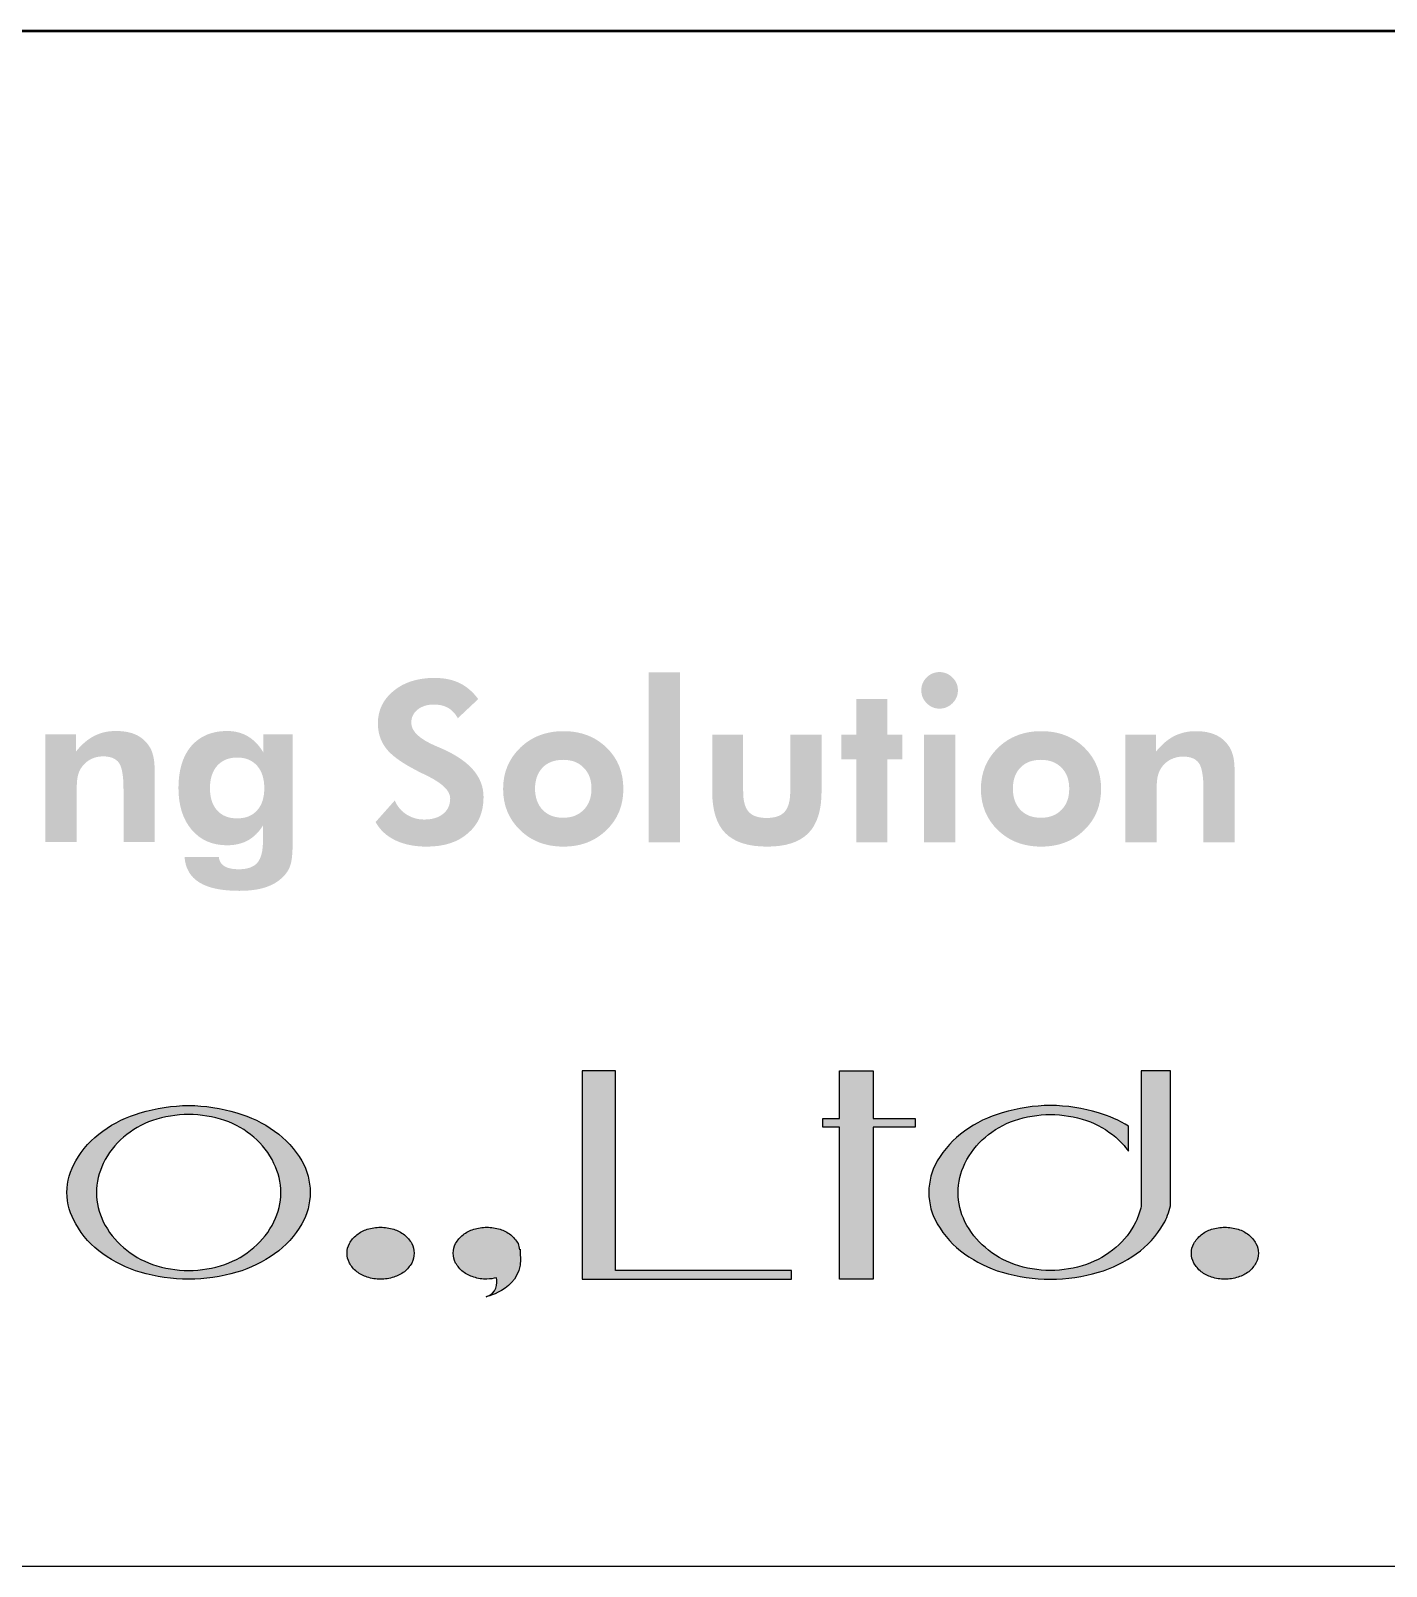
# Model space of a CAD drawing. Extents: x 295 to 2531, y 240 to 845.
# Drawn here: x 354.27 to 369.59, y 545.4 to 562.76 of the extents above; entities that cross this region are included whole.
import ezdxf

# ---------------------------------------------------------------- set-up
doc = ezdxf.new("R2010")
doc.units = 0
doc.header["$LTSCALE"] = 0.1
doc.layers.get('0').update_dxf_attribs({"linetype": 'CONTINUOUS'})
doc.layers.add('_______1', color=160, linetype='CONTINUOUS')
doc.layers.add('SHEET', color=7, linetype='CONTINUOUS')

msp = doc.modelspace()

# ---------------------------------------------------------------- hatches: boundary and pattern name
at = {"layer": '_______1'}
h = msp.add_hatch(color=7, dxfattribs=at)
edge = h.paths.add_edge_path()
edge.add_spline(control_points=[(361.252, 553.589), (361.252, 553.589), (361.252, 555.509), (361.252, 555.509), (361.252, 555.509), (361.607, 555.509), (361.607, 555.509), (361.607, 555.509), (361.607, 553.589), (361.607, 553.589), (361.607, 553.589), (361.252, 553.589), (361.252, 553.589)], knot_values=[0, 0, 0, 0, 1, 1, 1, 2, 2, 2, 3, 3, 3, 4, 4, 4, 4], degree=3, periodic=0)
h = msp.add_hatch(color=7, dxfattribs=at)
edge = h.paths.add_edge_path()
edge.add_spline(control_points=[(364.362, 553.589), (364.362, 553.589), (364.362, 554.805), (364.362, 554.805), (364.362, 554.805), (364.716, 554.805), (364.716, 554.805), (364.716, 554.805), (364.716, 553.589), (364.716, 553.589), (364.716, 553.589), (364.362, 553.589), (364.362, 553.589)], knot_values=[0, 0, 0, 0, 1, 1, 1, 2, 2, 2, 3, 3, 3, 4, 4, 4, 4], degree=3, periodic=0)
edge = h.paths.add_edge_path()
edge.add_spline(control_points=[(364.333, 555.307), (364.333, 555.363), (364.353, 555.411), (364.393, 555.452), (364.434, 555.492), (364.482, 555.513), (364.539, 555.513), (364.595, 555.513), (364.644, 555.492), (364.685, 555.452), (364.726, 555.412), (364.747, 555.364), (364.747, 555.307), (364.747, 555.249), (364.726, 555.201), (364.685, 555.16), (364.644, 555.12), (364.595, 555.1), (364.539, 555.1), (364.482, 555.1), (364.434, 555.12), (364.393, 555.162), (364.353, 555.203), (364.333, 555.251), (364.333, 555.307)], knot_values=[0, 0, 0, 0, 1, 1, 1, 2, 2, 2, 3, 3, 3, 4, 4, 4, 5, 5, 5, 6, 6, 6, 7, 7, 7, 8, 8, 8, 8], degree=3, periodic=0)
h = msp.add_hatch(color=7, dxfattribs=at)
edge = h.paths.add_edge_path()
edge.add_spline(control_points=[(358.166, 553.818), (358.166, 553.818), (358.383, 554.062), (358.383, 554.062), (358.41, 553.995), (358.454, 553.943), (358.514, 553.904), (358.574, 553.866), (358.64, 553.846), (358.715, 553.846), (358.806, 553.846), (358.878, 553.868), (358.93, 553.911), (358.983, 553.954), (359.009, 554.012), (359.009, 554.085), (359.009, 554.171), (358.921, 554.256), (358.747, 554.342), (358.69, 554.369), (358.645, 554.391), (358.613, 554.409), (358.455, 554.491), (358.345, 554.572), (358.284, 554.651), (358.223, 554.73), (358.192, 554.824), (358.192, 554.933), (358.192, 555.083), (358.252, 555.205), (358.371, 555.302), (358.488, 555.398), (358.642, 555.447), (358.831, 555.447), (358.941, 555.447), (359.036, 555.427), (359.115, 555.389), (359.195, 555.35), (359.265, 555.29), (359.326, 555.208), (359.326, 555.208), (359.095, 554.991), (359.095, 554.991), (359.068, 555.042), (359.032, 555.081), (358.987, 555.107), (358.942, 555.133), (358.888, 555.146), (358.825, 555.146), (358.749, 555.146), (358.686, 555.126), (358.64, 555.088), (358.593, 555.05), (358.569, 555), (358.569, 554.939), (358.569, 554.844), (358.662, 554.756), (358.847, 554.677), (358.885, 554.661), (358.912, 554.649), (358.933, 554.64), (359.087, 554.57), (359.2, 554.49), (359.274, 554.402), (359.348, 554.313), (359.386, 554.212), (359.386, 554.099), (359.386, 553.929), (359.328, 553.792), (359.211, 553.692), (359.096, 553.59), (358.94, 553.54), (358.744, 553.54), (358.606, 553.54), (358.487, 553.564), (358.388, 553.612), (358.289, 553.659), (358.215, 553.729), (358.166, 553.818)], knot_values=[0, 0, 0, 0, 1, 1, 1, 2, 2, 2, 3, 3, 3, 4, 4, 4, 5, 5, 5, 6, 6, 6, 7, 7, 7, 8, 8, 8, 9, 9, 9, 10, 10, 10, 11, 11, 11, 12, 12, 12, 13, 13, 13, 14, 14, 14, 15, 15, 15, 16, 16, 16, 17, 17, 17, 18, 18, 18, 19, 19, 19, 20, 20, 20, 21, 21, 21, 22, 22, 22, 23, 23, 23, 24, 24, 24, 25, 25, 25, 26, 26, 26, 26], degree=3, periodic=0)
h = msp.add_hatch(color=7, dxfattribs=at)
edge = h.paths.add_edge_path()
edge.add_spline(control_points=[(363.598, 553.589), (363.598, 553.589), (363.598, 554.527), (363.598, 554.527), (363.598, 554.527), (363.429, 554.527), (363.429, 554.527), (363.429, 554.527), (363.429, 554.805), (363.429, 554.805), (363.429, 554.805), (363.598, 554.805), (363.598, 554.805), (363.598, 554.805), (363.598, 555.209), (363.598, 555.209), (363.598, 555.209), (363.951, 555.209), (363.951, 555.209), (363.951, 555.209), (363.951, 554.805), (363.951, 554.805), (363.951, 554.805), (364.12, 554.805), (364.12, 554.805), (364.12, 554.805), (364.12, 554.527), (364.12, 554.527), (364.12, 554.527), (363.951, 554.527), (363.951, 554.527), (363.951, 554.527), (363.951, 553.589), (363.951, 553.589), (363.951, 553.589), (363.598, 553.589), (363.598, 553.589)], knot_values=[0, 0, 0, 0, 1, 1, 1, 2, 2, 2, 3, 3, 3, 4, 4, 4, 5, 5, 5, 6, 6, 6, 7, 7, 7, 8, 8, 8, 9, 9, 9, 10, 10, 10, 11, 11, 11, 12, 12, 12, 12], degree=3, periodic=0)
h = msp.add_hatch(color=7, dxfattribs=at)
edge = h.paths.add_edge_path()
edge.add_spline(control_points=[(354.435, 553.592), (354.435, 553.592), (354.435, 554.808), (354.435, 554.808), (354.435, 554.808), (354.781, 554.808), (354.781, 554.808), (354.781, 554.808), (354.781, 554.616), (354.781, 554.616), (354.844, 554.695), (354.913, 554.754), (354.986, 554.791), (355.059, 554.829), (355.141, 554.847), (355.23, 554.847), (355.324, 554.847), (355.403, 554.832), (355.468, 554.8), (355.532, 554.768), (355.582, 554.72), (355.62, 554.654), (355.638, 554.621), (355.65, 554.582), (355.658, 554.54), (355.666, 554.497), (355.671, 554.43), (355.671, 554.34), (355.671, 554.34), (355.671, 554.301), (355.671, 554.301), (355.671, 554.301), (355.671, 553.592), (355.671, 553.592), (355.671, 553.592), (355.317, 553.592), (355.317, 553.592), (355.317, 553.592), (355.317, 554.192), (355.317, 554.192), (355.317, 554.342), (355.299, 554.441), (355.265, 554.488), (355.23, 554.536), (355.17, 554.56), (355.086, 554.56), (355.037, 554.56), (354.993, 554.55), (354.952, 554.53), (354.91, 554.509), (354.876, 554.48), (354.849, 554.444), (354.827, 554.415), (354.811, 554.382), (354.802, 554.345), (354.793, 554.308), (354.788, 554.251), (354.788, 554.175), (354.788, 554.175), (354.788, 554.126), (354.788, 554.126), (354.788, 554.126), (354.788, 553.592), (354.788, 553.592), (354.788, 553.592), (354.435, 553.592), (354.435, 553.592)], knot_values=[0, 0, 0, 0, 1, 1, 1, 2, 2, 2, 3, 3, 3, 4, 4, 4, 5, 5, 5, 6, 6, 6, 7, 7, 7, 8, 8, 8, 9, 9, 9, 10, 10, 10, 11, 11, 11, 12, 12, 12, 13, 13, 13, 14, 14, 14, 15, 15, 15, 16, 16, 16, 17, 17, 17, 18, 18, 18, 19, 19, 19, 20, 20, 20, 21, 21, 21, 22, 22, 22, 22], degree=3, periodic=0)
h = msp.add_hatch(color=7, dxfattribs=at)
edge = h.paths.add_edge_path(flags=16)
edge.add_spline(control_points=[(356.908, 554.201), (356.908, 554.308), (356.881, 554.392), (356.827, 554.454), (356.772, 554.516), (356.698, 554.547), (356.603, 554.547), (356.506, 554.547), (356.431, 554.516), (356.377, 554.455), (356.322, 554.394), (356.294, 554.309), (356.294, 554.201), (356.294, 554.093), (356.321, 554.009), (356.375, 553.95), (356.429, 553.889), (356.504, 553.859), (356.601, 553.859), (356.698, 553.859), (356.773, 553.889), (356.827, 553.95), (356.881, 554.009), (356.908, 554.093), (356.908, 554.201)], knot_values=[0, 0, 0, 0, 1, 1, 1, 2, 2, 2, 3, 3, 3, 4, 4, 4, 5, 5, 5, 6, 6, 6, 7, 7, 7, 8, 8, 8, 8], degree=3, periodic=0)
edge = h.paths.add_edge_path()
edge.add_spline(control_points=[(357.229, 553.612), (357.229, 553.483), (357.222, 553.394), (357.206, 553.341), (357.192, 553.29), (357.165, 553.245), (357.128, 553.207), (357.075, 553.15), (357.008, 553.108), (356.925, 553.081), (356.842, 553.053), (356.742, 553.04), (356.624, 553.04), (356.426, 553.04), (356.276, 553.072), (356.174, 553.135), (356.072, 553.198), (356.016, 553.294), (356.007, 553.423), (356.007, 553.423), (356.394, 553.423), (356.394, 553.423), (356.399, 553.375), (356.421, 553.34), (356.458, 553.319), (356.495, 553.295), (356.55, 553.284), (356.622, 553.284), (356.718, 553.284), (356.787, 553.309), (356.83, 553.358), (356.872, 553.408), (356.893, 553.489), (356.893, 553.604), (356.893, 553.604), (356.893, 553.779), (356.893, 553.779), (356.847, 553.703), (356.789, 553.647), (356.723, 553.61), (356.657, 553.574), (356.578, 553.555), (356.487, 553.555), (356.321, 553.555), (356.187, 553.614), (356.087, 553.731), (355.988, 553.848), (355.938, 554.005), (355.938, 554.203), (355.938, 554.405), (355.986, 554.563), (356.083, 554.677), (356.181, 554.79), (356.316, 554.847), (356.487, 554.847), (356.576, 554.847), (356.654, 554.827), (356.723, 554.786), (356.792, 554.745), (356.85, 554.685), (356.896, 554.606), (356.896, 554.606), (356.896, 554.808), (356.896, 554.808), (356.896, 554.808), (357.229, 554.808), (357.229, 554.808), (357.229, 554.808), (357.229, 553.612), (357.229, 553.612)], knot_values=[0, 0, 0, 0, 1, 1, 1, 2, 2, 2, 3, 3, 3, 4, 4, 4, 5, 5, 5, 6, 6, 6, 7, 7, 7, 8, 8, 8, 9, 9, 9, 10, 10, 10, 11, 11, 11, 12, 12, 12, 13, 13, 13, 14, 14, 14, 15, 15, 15, 16, 16, 16, 17, 17, 17, 18, 18, 18, 19, 19, 19, 20, 20, 20, 21, 21, 21, 22, 22, 22, 23, 23, 23, 23], degree=3, periodic=0)
h = msp.add_hatch(color=7, dxfattribs=at)
edge = h.paths.add_edge_path(flags=16)
edge.add_spline(control_points=[(360.606, 554.195), (360.606, 554.294), (360.577, 554.373), (360.518, 554.432), (360.461, 554.491), (360.384, 554.521), (360.286, 554.521), (360.188, 554.521), (360.11, 554.492), (360.053, 554.433), (359.997, 554.374), (359.968, 554.295), (359.968, 554.195), (359.968, 554.095), (359.997, 554.015), (360.053, 553.956), (360.11, 553.896), (360.188, 553.866), (360.286, 553.866), (360.382, 553.866), (360.46, 553.896), (360.518, 553.956), (360.576, 554.015), (360.606, 554.095), (360.606, 554.195)], knot_values=[0, 0, 0, 0, 1, 1, 1, 2, 2, 2, 3, 3, 3, 4, 4, 4, 5, 5, 5, 6, 6, 6, 7, 7, 7, 8, 8, 8, 8], degree=3, periodic=0)
edge = h.paths.add_edge_path()
edge.add_spline(control_points=[(360.966, 554.192), (360.966, 554.005), (360.903, 553.849), (360.774, 553.726), (360.647, 553.602), (360.485, 553.54), (360.289, 553.54), (360.091, 553.54), (359.928, 553.602), (359.8, 553.726), (359.672, 553.849), (359.607, 554.005), (359.607, 554.192), (359.607, 554.378), (359.672, 554.533), (359.801, 554.658), (359.93, 554.782), (360.093, 554.845), (360.289, 554.845), (360.486, 554.845), (360.648, 554.783), (360.775, 554.66), (360.903, 554.537), (360.966, 554.381), (360.966, 554.192)], knot_values=[0, 0, 0, 0, 1, 1, 1, 2, 2, 2, 3, 3, 3, 4, 4, 4, 5, 5, 5, 6, 6, 6, 7, 7, 7, 8, 8, 8, 8], degree=3, periodic=0)
h = msp.add_hatch(color=7, dxfattribs=at)
edge = h.paths.add_edge_path()
edge.add_spline(control_points=[(362.32, 554.805), (362.32, 554.805), (362.32, 554.165), (362.32, 554.165), (362.32, 554.057), (362.341, 553.979), (362.383, 553.933), (362.424, 553.887), (362.492, 553.864), (362.586, 553.864), (362.679, 553.864), (362.748, 553.887), (362.789, 553.934), (362.831, 553.981), (362.852, 554.057), (362.852, 554.165), (362.852, 554.165), (362.852, 554.805), (362.852, 554.805), (362.852, 554.805), (363.206, 554.805), (363.206, 554.805), (363.206, 554.805), (363.206, 554.165), (363.206, 554.165), (363.206, 553.95), (363.156, 553.792), (363.056, 553.691), (362.956, 553.59), (362.801, 553.54), (362.592, 553.54), (362.377, 553.54), (362.221, 553.59), (362.12, 553.691), (362.02, 553.791), (361.97, 553.95), (361.97, 554.165), (361.97, 554.165), (361.97, 554.805), (361.97, 554.805), (361.97, 554.805), (362.32, 554.805), (362.32, 554.805)], knot_values=[0, 0, 0, 0, 1, 1, 1, 2, 2, 2, 3, 3, 3, 4, 4, 4, 5, 5, 5, 6, 6, 6, 7, 7, 7, 8, 8, 8, 9, 9, 9, 10, 10, 10, 11, 11, 11, 12, 12, 12, 13, 13, 13, 14, 14, 14, 14], degree=3, periodic=0)
h = msp.add_hatch(color=7, dxfattribs=at)
edge = h.paths.add_edge_path(flags=16)
edge.add_spline(control_points=[(366.005, 554.195), (366.005, 554.294), (365.977, 554.373), (365.918, 554.432), (365.86, 554.491), (365.783, 554.521), (365.685, 554.521), (365.588, 554.521), (365.51, 554.492), (365.453, 554.433), (365.397, 554.374), (365.368, 554.295), (365.368, 554.195), (365.368, 554.095), (365.397, 554.015), (365.453, 553.956), (365.51, 553.896), (365.588, 553.866), (365.685, 553.866), (365.782, 553.866), (365.86, 553.896), (365.918, 553.956), (365.977, 554.015), (366.005, 554.095), (366.005, 554.195)], knot_values=[0, 0, 0, 0, 1, 1, 1, 2, 2, 2, 3, 3, 3, 4, 4, 4, 5, 5, 5, 6, 6, 6, 7, 7, 7, 8, 8, 8, 8], degree=3, periodic=0)
edge = h.paths.add_edge_path()
edge.add_spline(control_points=[(366.365, 554.192), (366.365, 554.005), (366.302, 553.849), (366.174, 553.726), (366.047, 553.602), (365.885, 553.54), (365.688, 553.54), (365.49, 553.54), (365.328, 553.602), (365.199, 553.726), (365.072, 553.849), (365.007, 554.005), (365.007, 554.192), (365.007, 554.378), (365.072, 554.533), (365.201, 554.658), (365.329, 554.782), (365.493, 554.845), (365.688, 554.845), (365.886, 554.845), (366.047, 554.783), (366.175, 554.66), (366.302, 554.537), (366.365, 554.381), (366.365, 554.192)], knot_values=[0, 0, 0, 0, 1, 1, 1, 2, 2, 2, 3, 3, 3, 4, 4, 4, 5, 5, 5, 6, 6, 6, 7, 7, 7, 8, 8, 8, 8], degree=3, periodic=0)
h = msp.add_hatch(color=7, dxfattribs=at)
edge = h.paths.add_edge_path()
edge.add_spline(control_points=[(366.639, 553.589), (366.639, 553.589), (366.639, 554.805), (366.639, 554.805), (366.639, 554.805), (366.985, 554.805), (366.985, 554.805), (366.985, 554.805), (366.985, 554.613), (366.985, 554.613), (367.049, 554.693), (367.117, 554.751), (367.19, 554.789), (367.264, 554.826), (367.345, 554.845), (367.434, 554.845), (367.528, 554.845), (367.608, 554.829), (367.672, 554.797), (367.736, 554.766), (367.786, 554.717), (367.824, 554.652), (367.842, 554.618), (367.855, 554.58), (367.863, 554.537), (367.871, 554.494), (367.875, 554.428), (367.875, 554.337), (367.875, 554.337), (367.875, 554.299), (367.875, 554.299), (367.875, 554.299), (367.875, 553.589), (367.875, 553.589), (367.875, 553.589), (367.522, 553.589), (367.522, 553.589), (367.522, 553.589), (367.522, 554.19), (367.522, 554.19), (367.522, 554.339), (367.504, 554.438), (367.469, 554.486), (367.434, 554.533), (367.375, 554.558), (367.291, 554.558), (367.242, 554.558), (367.197, 554.547), (367.156, 554.527), (367.115, 554.507), (367.081, 554.478), (367.053, 554.441), (367.032, 554.412), (367.016, 554.379), (367.007, 554.342), (366.997, 554.305), (366.993, 554.248), (366.993, 554.173), (366.993, 554.173), (366.993, 554.124), (366.993, 554.124), (366.993, 554.124), (366.993, 553.589), (366.993, 553.589), (366.993, 553.589), (366.639, 553.589), (366.639, 553.589)], knot_values=[0, 0, 0, 0, 1, 1, 1, 2, 2, 2, 3, 3, 3, 4, 4, 4, 5, 5, 5, 6, 6, 6, 7, 7, 7, 8, 8, 8, 9, 9, 9, 10, 10, 10, 11, 11, 11, 12, 12, 12, 13, 13, 13, 14, 14, 14, 15, 15, 15, 16, 16, 16, 17, 17, 17, 18, 18, 18, 19, 19, 19, 20, 20, 20, 21, 21, 21, 22, 22, 22, 22], degree=3, periodic=0)
for points in [[(360.499, 551.006), (360.499, 548.651), (362.867, 548.651), (362.867, 548.749), (360.878, 548.749), (360.878, 551.006)], [(363.409, 551.006), (363.791, 551.006), (363.791, 550.465), (364.263, 550.465), (364.263, 550.367), (363.791, 550.367), (363.791, 548.651), (363.409, 548.651), (363.409, 550.367), (363.219, 550.367), (363.219, 550.465), (363.409, 550.465)]]:
    msp.add_hatch(color=7, dxfattribs=at).paths.add_polyline_path(points)
h = msp.add_hatch(color=7, dxfattribs=at)
edge = h.paths.add_edge_path()
edge.add_spline(control_points=[(366.818, 549.477), (366.818, 549.477), (366.818, 549.786), (366.818, 549.786), (366.818, 549.786), (366.818, 551.006), (366.818, 551.006), (366.818, 551.006), (367.15, 551.006), (367.15, 551.006), (367.15, 551.006), (367.15, 549.479), (367.15, 549.479), (367.132, 549.406), (367.108, 549.339), (367.07, 549.275), (366.993, 549.14), (366.889, 549.026), (366.763, 548.936), (366.633, 548.846), (366.489, 548.774), (366.335, 548.728), (366.161, 548.678), (365.978, 548.651), (365.792, 548.651), (365.608, 548.651), (365.426, 548.678), (365.246, 548.728), (365.097, 548.774), (364.95, 548.846), (364.822, 548.936), (364.696, 549.026), (364.594, 549.14), (364.514, 549.275), (364.452, 549.381), (364.418, 549.506), (364.418, 549.63), (364.418, 549.758), (364.452, 549.879), (364.514, 549.987), (364.594, 550.119), (364.696, 550.234), (364.822, 550.323), (364.95, 550.418), (365.097, 550.487), (365.246, 550.53), (365.426, 550.585), (365.608, 550.613), (365.792, 550.613), (365.978, 550.613), (366.161, 550.585), (366.335, 550.53), (366.457, 550.498), (366.568, 550.444), (366.676, 550.381), (366.676, 550.381), (366.676, 550.096), (366.676, 550.096), (366.633, 550.154), (366.585, 550.209), (366.53, 550.256), (366.432, 550.337), (366.321, 550.404), (366.199, 550.443), (366.069, 550.488), (365.93, 550.512), (365.792, 550.512), (365.655, 550.512), (365.516, 550.488), (365.385, 550.443), (365.264, 550.404), (365.154, 550.337), (365.057, 550.256), (364.961, 550.174), (364.883, 550.075), (364.826, 549.959), (364.776, 549.857), (364.75, 549.743), (364.75, 549.63), (364.75, 549.514), (364.776, 549.402), (364.826, 549.3), (364.883, 549.189), (364.961, 549.087), (365.057, 549.008), (365.154, 548.922), (365.264, 548.857), (365.385, 548.818), (365.516, 548.771), (365.655, 548.749), (365.792, 548.749), (365.93, 548.749), (366.069, 548.771), (366.199, 548.818), (366.321, 548.857), (366.432, 548.922), (366.53, 549.008), (366.625, 549.087), (366.705, 549.189), (366.758, 549.3), (366.785, 549.357), (366.804, 549.412), (366.818, 549.477)], knot_values=[0, 0, 0, 0, 1, 1, 1, 2, 2, 2, 3, 3, 3, 4, 4, 4, 5, 5, 5, 6, 6, 6, 7, 7, 7, 8, 8, 8, 9, 9, 9, 10, 10, 10, 11, 11, 11, 12, 12, 12, 13, 13, 13, 14, 14, 14, 15, 15, 15, 16, 16, 16, 17, 17, 17, 18, 18, 18, 19, 19, 19, 20, 20, 20, 21, 21, 21, 22, 22, 22, 23, 23, 23, 24, 24, 24, 25, 25, 25, 26, 26, 26, 27, 27, 27, 28, 28, 28, 29, 29, 29, 30, 30, 30, 31, 31, 31, 32, 32, 32, 33, 33, 33, 34, 34, 34, 34], degree=3, periodic=0)
h = msp.add_hatch(color=7, dxfattribs=at)
edge = h.paths.add_edge_path()
edge.add_spline(control_points=[(357.017, 549.3), (356.963, 549.189), (356.884, 549.087), (356.791, 549.008), (356.693, 548.922), (356.581, 548.857), (356.461, 548.818), (356.33, 548.771), (356.19, 548.749), (356.054, 548.749), (355.915, 548.749), (355.778, 548.771), (355.645, 548.818), (355.526, 548.857), (355.413, 548.922), (355.318, 549.008), (355.222, 549.087), (355.144, 549.189), (355.089, 549.3), (355.039, 549.402), (355.012, 549.514), (355.012, 549.63), (355.012, 549.743), (355.039, 549.857), (355.089, 549.959), (355.144, 550.075), (355.222, 550.174), (355.318, 550.256), (355.413, 550.337), (355.526, 550.404), (355.645, 550.443), (355.778, 550.488), (355.915, 550.512), (356.054, 550.512), (356.19, 550.512), (356.33, 550.488), (356.461, 550.443), (356.581, 550.404), (356.693, 550.337), (356.791, 550.256), (356.884, 550.174), (356.963, 550.075), (357.017, 549.959), (357.069, 549.857), (357.096, 549.743), (357.096, 549.63), (357.096, 549.514), (357.069, 549.402), (357.017, 549.3)], knot_values=[0, 0, 0, 0, 1, 1, 1, 2, 2, 2, 3, 3, 3, 4, 4, 4, 5, 5, 5, 6, 6, 6, 7, 7, 7, 8, 8, 8, 9, 9, 9, 10, 10, 10, 11, 11, 11, 12, 12, 12, 13, 13, 13, 14, 14, 14, 15, 15, 15, 16, 16, 16, 16], degree=3, periodic=0)
edge = h.paths.add_edge_path(flags=16)
edge.add_spline(control_points=[(357.331, 549.987), (357.253, 550.119), (357.149, 550.234), (357.025, 550.323), (356.894, 550.418), (356.748, 550.487), (356.599, 550.53), (356.42, 550.585), (356.238, 550.613), (356.054, 550.613), (355.869, 550.613), (355.684, 550.585), (355.507, 550.53), (355.357, 550.487), (355.211, 550.418), (355.083, 550.323), (354.957, 550.234), (354.853, 550.119), (354.777, 549.987), (354.714, 549.879), (354.678, 549.758), (354.678, 549.63), (354.678, 549.506), (354.714, 549.381), (354.777, 549.275), (354.853, 549.14), (354.957, 549.026), (355.083, 548.936), (355.211, 548.846), (355.357, 548.774), (355.507, 548.728), (355.684, 548.678), (355.869, 548.651), (356.054, 548.651), (356.238, 548.651), (356.42, 548.678), (356.599, 548.728), (356.748, 548.774), (356.894, 548.846), (357.025, 548.936), (357.149, 549.026), (357.253, 549.14), (357.331, 549.275), (357.394, 549.381), (357.427, 549.506), (357.427, 549.63), (357.427, 549.758), (357.394, 549.879), (357.331, 549.987)], knot_values=[0, 0, 0, 0, 1, 1, 1, 2, 2, 2, 3, 3, 3, 4, 4, 4, 5, 5, 5, 6, 6, 6, 7, 7, 7, 8, 8, 8, 9, 9, 9, 10, 10, 10, 11, 11, 11, 12, 12, 12, 13, 13, 13, 14, 14, 14, 15, 15, 15, 16, 16, 16, 16], degree=3, periodic=0)
h = msp.add_hatch(color=7, dxfattribs=at)
edge = h.paths.add_edge_path()
edge.add_spline(control_points=[(358.22, 549.237), (358.17, 549.237), (358.121, 549.23), (358.072, 549.215), (358.031, 549.2), (357.989, 549.18), (357.954, 549.151), (357.918, 549.127), (357.891, 549.09), (357.87, 549.054), (357.851, 549.019), (357.844, 548.983), (357.844, 548.944), (357.844, 548.905), (357.851, 548.868), (357.87, 548.833), (357.891, 548.796), (357.918, 548.764), (357.954, 548.734), (357.989, 548.708), (358.031, 548.687), (358.072, 548.674), (358.121, 548.656), (358.17, 548.651), (358.22, 548.651), (358.27, 548.651), (358.323, 548.656), (358.371, 548.674), (358.413, 548.687), (358.451, 548.708), (358.491, 548.734), (358.523, 548.764), (358.552, 548.796), (358.575, 548.833), (358.591, 548.868), (358.601, 548.905), (358.601, 548.944), (358.601, 548.983), (358.591, 549.019), (358.575, 549.054), (358.552, 549.09), (358.523, 549.127), (358.491, 549.151), (358.451, 549.18), (358.413, 549.2), (358.371, 549.215), (358.323, 549.23), (358.27, 549.237), (358.22, 549.237)], knot_values=[0, 0, 0, 0, 1, 1, 1, 2, 2, 2, 3, 3, 3, 4, 4, 4, 5, 5, 5, 6, 6, 6, 7, 7, 7, 8, 8, 8, 9, 9, 9, 10, 10, 10, 11, 11, 11, 12, 12, 12, 13, 13, 13, 14, 14, 14, 15, 15, 15, 16, 16, 16, 16], degree=3, periodic=0)
h = msp.add_hatch(color=7, dxfattribs=at)
edge = h.paths.add_edge_path()
edge.add_spline(control_points=[(359.801, 548.944), (359.801, 548.944), (359.801, 548.944), (359.801, 548.944), (359.801, 548.944), (359.801, 548.945), (359.801, 548.945), (359.799, 548.962), (359.801, 548.975), (359.799, 548.989), (359.799, 548.989), (359.792, 548.983), (359.792, 548.983), (359.786, 549.008), (359.786, 549.03), (359.776, 549.054), (359.752, 549.09), (359.724, 549.127), (359.693, 549.151), (359.657, 549.18), (359.616, 549.2), (359.573, 549.215), (359.524, 549.23), (359.473, 549.237), (359.422, 549.237), (359.371, 549.237), (359.324, 549.23), (359.275, 549.215), (359.233, 549.2), (359.189, 549.18), (359.154, 549.151), (359.119, 549.127), (359.094, 549.09), (359.07, 549.054), (359.053, 549.019), (359.044, 548.983), (359.044, 548.944), (359.044, 548.905), (359.053, 548.868), (359.07, 548.833), (359.094, 548.796), (359.119, 548.764), (359.154, 548.734), (359.189, 548.708), (359.233, 548.687), (359.275, 548.674), (359.324, 548.656), (359.371, 548.651), (359.422, 548.651), (359.464, 548.651), (359.498, 548.659), (359.532, 548.666), (359.542, 548.606), (359.539, 548.485), (359.417, 548.452), (359.417, 548.452), (359.854, 548.542), (359.801, 548.944)], knot_values=[0, 0, 0, 0, 1, 1, 1, 2, 2, 2, 3, 3, 3, 4, 4, 4, 5, 5, 5, 6, 6, 6, 7, 7, 7, 8, 8, 8, 9, 9, 9, 10, 10, 10, 11, 11, 11, 12, 12, 12, 13, 13, 13, 14, 14, 14, 15, 15, 15, 16, 16, 16, 17, 17, 17, 18, 18, 18, 19, 19, 19, 19], degree=3, periodic=0)
h = msp.add_hatch(color=7, dxfattribs=at)
edge = h.paths.add_edge_path()
edge.add_spline(control_points=[(367.765, 549.237), (367.714, 549.237), (367.666, 549.23), (367.614, 549.215), (367.573, 549.2), (367.533, 549.18), (367.496, 549.151), (367.461, 549.127), (367.436, 549.09), (367.412, 549.054), (367.393, 549.019), (367.387, 548.983), (367.387, 548.944), (367.387, 548.905), (367.393, 548.868), (367.412, 548.833), (367.436, 548.796), (367.461, 548.764), (367.496, 548.734), (367.533, 548.708), (367.573, 548.687), (367.614, 548.674), (367.666, 548.656), (367.714, 548.651), (367.765, 548.651), (367.816, 548.651), (367.865, 548.656), (367.915, 548.674), (367.958, 548.687), (367.997, 548.708), (368.033, 548.734), (368.066, 548.764), (368.094, 548.796), (368.115, 548.833), (368.134, 548.868), (368.144, 548.905), (368.144, 548.944), (368.144, 548.983), (368.134, 549.019), (368.115, 549.054), (368.094, 549.09), (368.066, 549.127), (368.033, 549.151), (367.997, 549.18), (367.958, 549.2), (367.915, 549.215), (367.865, 549.23), (367.816, 549.237), (367.765, 549.237)], knot_values=[0, 0, 0, 0, 1, 1, 1, 2, 2, 2, 3, 3, 3, 4, 4, 4, 5, 5, 5, 6, 6, 6, 7, 7, 7, 8, 8, 8, 9, 9, 9, 10, 10, 10, 11, 11, 11, 12, 12, 12, 13, 13, 13, 14, 14, 14, 15, 15, 15, 16, 16, 16, 16], degree=3, periodic=0)

# ---------------------------------------------------------------- linework, layer by layer
at = {"color": 0, "lineweight": 50}
msp.add_line((295.102, 562.763), (718.327, 562.763), dxfattribs=at)
at = {"layer": '_______1', "color": 7}
msp.add_lwpolyline([(360.499, 551.006), (360.499, 548.651), (362.867, 548.651), (362.867, 548.749), (360.878, 548.749), (360.878, 551.006), (360.499, 551.006)], dxfattribs=at)
msp.add_lwpolyline([(363.409, 551.006), (363.791, 551.006), (363.791, 550.465), (364.263, 550.465), (364.263, 550.367), (363.791, 550.367), (363.791, 548.651), (363.409, 548.651), (363.409, 550.367), (363.219, 550.367), (363.219, 550.465), (363.409, 550.465)], close=True, dxfattribs=at)
for points, knots in [([(366.818, 549.477), (366.818, 549.477), (366.818, 549.786), (366.818, 549.786), (366.818, 549.786), (366.818, 551.006), (366.818, 551.006), (366.818, 551.006), (367.15, 551.006), (367.15, 551.006), (367.15, 551.006), (367.15, 549.479), (367.15, 549.479), (367.132, 549.406), (367.108, 549.339), (367.07, 549.275), (366.993, 549.14), (366.889, 549.026), (366.763, 548.936), (366.633, 548.846), (366.489, 548.774), (366.335, 548.728), (366.161, 548.678), (365.978, 548.651), (365.792, 548.651), (365.608, 548.651), (365.426, 548.678), (365.246, 548.728), (365.097, 548.774), (364.95, 548.846), (364.822, 548.936), (364.696, 549.026), (364.594, 549.14), (364.514, 549.275), (364.452, 549.381), (364.418, 549.506), (364.418, 549.63), (364.418, 549.758), (364.452, 549.879), (364.514, 549.987), (364.594, 550.119), (364.696, 550.234), (364.822, 550.323), (364.95, 550.418), (365.097, 550.487), (365.246, 550.53), (365.426, 550.585), (365.608, 550.613), (365.792, 550.613), (365.978, 550.613), (366.161, 550.585), (366.335, 550.53), (366.457, 550.498), (366.568, 550.444), (366.676, 550.381), (366.676, 550.381), (366.676, 550.096), (366.676, 550.096), (366.633, 550.154), (366.585, 550.209), (366.53, 550.256), (366.432, 550.337), (366.321, 550.404), (366.199, 550.443), (366.069, 550.488), (365.93, 550.512), (365.792, 550.512), (365.655, 550.512), (365.516, 550.488), (365.385, 550.443), (365.264, 550.404), (365.154, 550.337), (365.057, 550.256), (364.961, 550.174), (364.883, 550.075), (364.826, 549.959), (364.776, 549.857), (364.75, 549.743), (364.75, 549.63), (364.75, 549.514), (364.776, 549.402), (364.826, 549.3), (364.883, 549.189), (364.961, 549.087), (365.057, 549.008), (365.154, 548.922), (365.264, 548.857), (365.385, 548.818), (365.516, 548.771), (365.655, 548.749), (365.792, 548.749), (365.93, 548.749), (366.069, 548.771), (366.199, 548.818), (366.321, 548.857), (366.432, 548.922), (366.53, 549.008), (366.625, 549.087), (366.705, 549.189), (366.758, 549.3), (366.785, 549.357), (366.804, 549.412), (366.818, 549.477)], [0, 0, 0, 0, 1, 1, 1, 2, 2, 2, 3, 3, 3, 4, 4, 4, 5, 5, 5, 6, 6, 6, 7, 7, 7, 8, 8, 8, 9, 9, 9, 10, 10, 10, 11, 11, 11, 12, 12, 12, 13, 13, 13, 14, 14, 14, 15, 15, 15, 16, 16, 16, 17, 17, 17, 18, 18, 18, 19, 19, 19, 20, 20, 20, 21, 21, 21, 22, 22, 22, 23, 23, 23, 24, 24, 24, 25, 25, 25, 26, 26, 26, 27, 27, 27, 28, 28, 28, 29, 29, 29, 30, 30, 30, 31, 31, 31, 32, 32, 32, 33, 33, 33, 34, 34, 34, 34]), ([(357.331, 549.987), (357.253, 550.119), (357.149, 550.234), (357.025, 550.323), (356.894, 550.418), (356.748, 550.487), (356.599, 550.53), (356.42, 550.585), (356.238, 550.613), (356.054, 550.613), (355.869, 550.613), (355.684, 550.585), (355.507, 550.53), (355.357, 550.487), (355.211, 550.418), (355.083, 550.323), (354.957, 550.234), (354.853, 550.119), (354.777, 549.987), (354.714, 549.879), (354.678, 549.758), (354.678, 549.63), (354.678, 549.506), (354.714, 549.381), (354.777, 549.275), (354.853, 549.14), (354.957, 549.026), (355.083, 548.936), (355.211, 548.846), (355.357, 548.774), (355.507, 548.728), (355.684, 548.678), (355.869, 548.651), (356.054, 548.651), (356.238, 548.651), (356.42, 548.678), (356.599, 548.728), (356.748, 548.774), (356.894, 548.846), (357.025, 548.936), (357.149, 549.026), (357.253, 549.14), (357.331, 549.275), (357.394, 549.381), (357.427, 549.506), (357.427, 549.63), (357.427, 549.758), (357.394, 549.879), (357.331, 549.987)], [0, 0, 0, 0, 1, 1, 1, 2, 2, 2, 3, 3, 3, 4, 4, 4, 5, 5, 5, 6, 6, 6, 7, 7, 7, 8, 8, 8, 9, 9, 9, 10, 10, 10, 11, 11, 11, 12, 12, 12, 13, 13, 13, 14, 14, 14, 15, 15, 15, 16, 16, 16, 16]), ([(357.017, 549.3), (356.963, 549.189), (356.884, 549.087), (356.791, 549.008), (356.693, 548.922), (356.581, 548.857), (356.461, 548.818), (356.33, 548.771), (356.19, 548.749), (356.054, 548.749), (355.915, 548.749), (355.778, 548.771), (355.645, 548.818), (355.526, 548.857), (355.413, 548.922), (355.318, 549.008), (355.222, 549.087), (355.144, 549.189), (355.089, 549.3), (355.039, 549.402), (355.012, 549.514), (355.012, 549.63), (355.012, 549.743), (355.039, 549.857), (355.089, 549.959), (355.144, 550.075), (355.222, 550.174), (355.318, 550.256), (355.413, 550.337), (355.526, 550.404), (355.645, 550.443), (355.778, 550.488), (355.915, 550.512), (356.054, 550.512), (356.19, 550.512), (356.33, 550.488), (356.461, 550.443), (356.581, 550.404), (356.693, 550.337), (356.791, 550.256), (356.884, 550.174), (356.963, 550.075), (357.017, 549.959), (357.069, 549.857), (357.096, 549.743), (357.096, 549.63), (357.096, 549.514), (357.069, 549.402), (357.017, 549.3)], [0, 0, 0, 0, 1, 1, 1, 2, 2, 2, 3, 3, 3, 4, 4, 4, 5, 5, 5, 6, 6, 6, 7, 7, 7, 8, 8, 8, 9, 9, 9, 10, 10, 10, 11, 11, 11, 12, 12, 12, 13, 13, 13, 14, 14, 14, 15, 15, 15, 16, 16, 16, 16]), ([(358.22, 549.237), (358.17, 549.237), (358.121, 549.23), (358.072, 549.215), (358.031, 549.2), (357.989, 549.18), (357.954, 549.151), (357.918, 549.127), (357.891, 549.09), (357.87, 549.054), (357.851, 549.019), (357.844, 548.983), (357.844, 548.944), (357.844, 548.905), (357.851, 548.868), (357.87, 548.833), (357.891, 548.796), (357.918, 548.764), (357.954, 548.734), (357.989, 548.708), (358.031, 548.687), (358.072, 548.674), (358.121, 548.656), (358.17, 548.651), (358.22, 548.651), (358.27, 548.651), (358.323, 548.656), (358.371, 548.674), (358.413, 548.687), (358.451, 548.708), (358.491, 548.734), (358.523, 548.764), (358.552, 548.796), (358.575, 548.833), (358.591, 548.868), (358.601, 548.905), (358.601, 548.944), (358.601, 548.983), (358.591, 549.019), (358.575, 549.054), (358.552, 549.09), (358.523, 549.127), (358.491, 549.151), (358.451, 549.18), (358.413, 549.2), (358.371, 549.215), (358.323, 549.23), (358.27, 549.237), (358.22, 549.237)], [0, 0, 0, 0, 1, 1, 1, 2, 2, 2, 3, 3, 3, 4, 4, 4, 5, 5, 5, 6, 6, 6, 7, 7, 7, 8, 8, 8, 9, 9, 9, 10, 10, 10, 11, 11, 11, 12, 12, 12, 13, 13, 13, 14, 14, 14, 15, 15, 15, 16, 16, 16, 16]), ([(359.801, 548.944), (359.801, 548.944), (359.801, 548.944), (359.801, 548.944), (359.801, 548.944), (359.801, 548.945), (359.801, 548.945), (359.799, 548.962), (359.801, 548.975), (359.799, 548.989), (359.799, 548.989), (359.792, 548.983), (359.792, 548.983), (359.786, 549.008), (359.786, 549.03), (359.776, 549.054), (359.752, 549.09), (359.724, 549.127), (359.693, 549.151), (359.657, 549.18), (359.616, 549.2), (359.573, 549.215), (359.524, 549.23), (359.473, 549.237), (359.422, 549.237), (359.371, 549.237), (359.324, 549.23), (359.275, 549.215), (359.233, 549.2), (359.189, 549.18), (359.154, 549.151), (359.119, 549.127), (359.094, 549.09), (359.07, 549.054), (359.053, 549.019), (359.044, 548.983), (359.044, 548.944), (359.044, 548.905), (359.053, 548.868), (359.07, 548.833), (359.094, 548.796), (359.119, 548.764), (359.154, 548.734), (359.189, 548.708), (359.233, 548.687), (359.275, 548.674), (359.324, 548.656), (359.371, 548.651), (359.422, 548.651), (359.464, 548.651), (359.498, 548.659), (359.532, 548.666), (359.542, 548.606), (359.539, 548.485), (359.417, 548.452), (359.417, 548.452), (359.854, 548.542), (359.801, 548.944)], [0, 0, 0, 0, 1, 1, 1, 2, 2, 2, 3, 3, 3, 4, 4, 4, 5, 5, 5, 6, 6, 6, 7, 7, 7, 8, 8, 8, 9, 9, 9, 10, 10, 10, 11, 11, 11, 12, 12, 12, 13, 13, 13, 14, 14, 14, 15, 15, 15, 16, 16, 16, 17, 17, 17, 18, 18, 18, 19, 19, 19, 19]), ([(367.765, 549.237), (367.714, 549.237), (367.666, 549.23), (367.614, 549.215), (367.573, 549.2), (367.533, 549.18), (367.496, 549.151), (367.461, 549.127), (367.436, 549.09), (367.412, 549.054), (367.393, 549.019), (367.387, 548.983), (367.387, 548.944), (367.387, 548.905), (367.393, 548.868), (367.412, 548.833), (367.436, 548.796), (367.461, 548.764), (367.496, 548.734), (367.533, 548.708), (367.573, 548.687), (367.614, 548.674), (367.666, 548.656), (367.714, 548.651), (367.765, 548.651), (367.816, 548.651), (367.865, 548.656), (367.915, 548.674), (367.958, 548.687), (367.997, 548.708), (368.033, 548.734), (368.066, 548.764), (368.094, 548.796), (368.115, 548.833), (368.134, 548.868), (368.144, 548.905), (368.144, 548.944), (368.144, 548.983), (368.134, 549.019), (368.115, 549.054), (368.094, 549.09), (368.066, 549.127), (368.033, 549.151), (367.997, 549.18), (367.958, 549.2), (367.915, 549.215), (367.865, 549.23), (367.816, 549.237), (367.765, 549.237)], [0, 0, 0, 0, 1, 1, 1, 2, 2, 2, 3, 3, 3, 4, 4, 4, 5, 5, 5, 6, 6, 6, 7, 7, 7, 8, 8, 8, 9, 9, 9, 10, 10, 10, 11, 11, 11, 12, 12, 12, 13, 13, 13, 14, 14, 14, 15, 15, 15, 16, 16, 16, 16])]:
    msp.add_open_spline(points, degree=3, knots=knots, dxfattribs=at)
at = {"layer": 'SHEET'}
msp.add_line((295.102, 545.405), (718.327, 545.405), dxfattribs=at)

doc.saveas('drawing.dxf')
